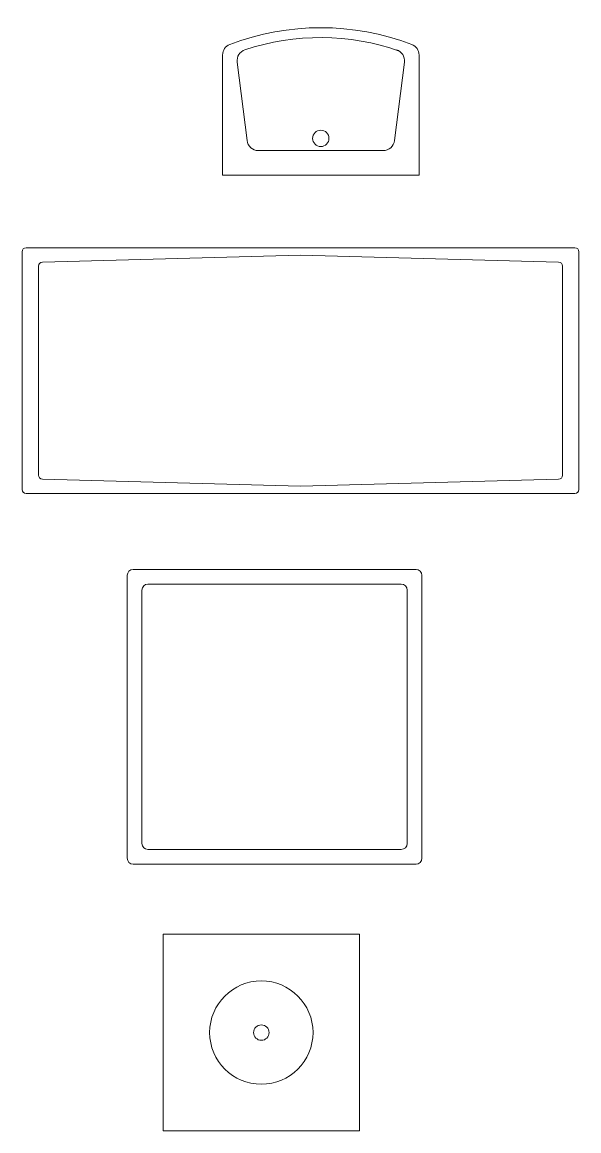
# Model space of a CAD drawing. Header units: millimetres. Extents: x 13441 to 178833, y -33721 to 19284.
# Drawn here: x 165765 to 167465, y -33504 to -30119 of the extents above; entities that cross this region are included whole.
import ezdxf

# ---------------------------------------------------------------- set-up
doc = ezdxf.new("R2010")
doc.units = ezdxf.units.MM
doc.header["$LTSCALE"] = 10
doc.layers.add('Legenda', color=7, linetype='Continuous', lineweight=18)

# ---------------------------------------------------------------- blocks, each defined once
blk = doc.blocks.new('*U192', base_point=(600, 600))
at = {"linetype": 'ByBlock'}
for p, q in [((0, 600), (0, 0)), ((0, 600), (600, 600)), ((600, 600), (600, 0)), ((0, 0), (600, 0))]:
    blk.add_line(p, q, dxfattribs=at)
for radius in [157.8, 23.6]:
    blk.add_circle((300, 300), radius, dxfattribs=at)
blk = doc.blocks.new('*U193', base_point=(900, 900))
at = {"linetype": 'ByBlock'}
for p, q in [((0, 882), (0, 18)), ((18, 900), (882, 900)), ((900, 882), (900, 18)), ((63, 855), (837, 855)), ((45, 837), (45, 63)), ((855, 837), (855, 63)), ((63, 45), (837, 45)), ((18, 0), (882, 0))]:
    blk.add_line(p, q, dxfattribs=at)
for centre, start, end in [((18, 882), 90, 180), ((882, 882), 0, 90), ((63, 837), 90, 180), ((837, 837), 0, 90), ((63, 63), 180, 270), ((837, 63), 270, 0), ((18, 18), 180, 270), ((882, 18), 270, 0)]:
    blk.add_arc(centre, 18, start, end, dxfattribs=at)
blk = doc.blocks.new('*U194', base_point=(300, 450))
at = {"linetype": 'ByBlock'}
for p, q in [((-300, 0), (-300, 366.524821)), ((-225.261819, 105.62636), (-255.404697, 344.953617)), ((225.261819, 105.62636), (255.404697, 344.953617)), ((300, 0), (300, 366.524821)), ((190.536162, 75), (-190.536162, 75)), ((300, 0), (-300, 0))]:
    blk.add_line(p, q, dxfattribs=at)
blk.add_circle((0, 112.053652), 25, dxfattribs=at)
for centre, radius, start, end in [((0, -333.553614), 783.553614, 69.242345, 110.757655), ((-1.457667, -306.396875), 726.398337, 70.637771, 108.498469), ((-265, 366.524821), 35, 111.282643, 180), ((-220.679039, 349.327257), 35, 108.748987, 187.178512), ((220.679039, 349.327257), 35, 352.821488, 71.251013), ((265, 366.524821), 35, 0, 68.717357), ((-190.536162, 110), 35, 187.178512, 270), ((190.536162, 110), 35, 270, 352.821488)]:
    blk.add_arc(centre, radius, start, end, dxfattribs=at)
blk = doc.blocks.new('*U195', base_point=(850, 750))
at = {"linetype": 'ByBlock'}
for p, q in [((-838, 750), (838, 750)), ((-850, 738), (-850, 12)), ((-788.332676, 706.077823), (0, 727.941176)), ((0, 727.941176), (788.327261, 706.434086)), ((850, 738), (850, 12)), ((-800, 694.082435), (-800, 55.917565)), ((800, 694.438549), (800, 55.561451)), ((-788.332676, 43.922177), (0, 22.058824)), ((0, 22.058824), (788.327261, 43.565914)), ((-838, 0), (838, 0))]:
    blk.add_line(p, q, dxfattribs=at)
for centre, start, end in [((-838, 738), 90, 180), ((838, 738), 0, 90), ((-788, 694.082435), 91.588615, 180), ((788, 694.438549), 0, 88.437248), ((-788, 55.917565), 180, 268.411385), ((788, 55.561451), 271.562752, 0), ((-838, 12), 180, 270), ((838, 12), 270, 0)]:
    blk.add_arc(centre, 12, start, end, dxfattribs=at)

msp = doc.modelspace()

# ---------------------------------------------------------------- block references
at = {"layer": 'Legenda', "color": 7, "linetype": 'Continuous', "lineweight": 50}
for name, p in [('*U194', (166976.681, -30135.837)), ('*U195', (167464.681, -30807.985)), ('*U193', (166985.466, -31789.891)), ('*U192', (166795.059, -32904.171))]:
    msp.add_blockref(name, p, dxfattribs=at)

doc.saveas('drawing.dxf')
